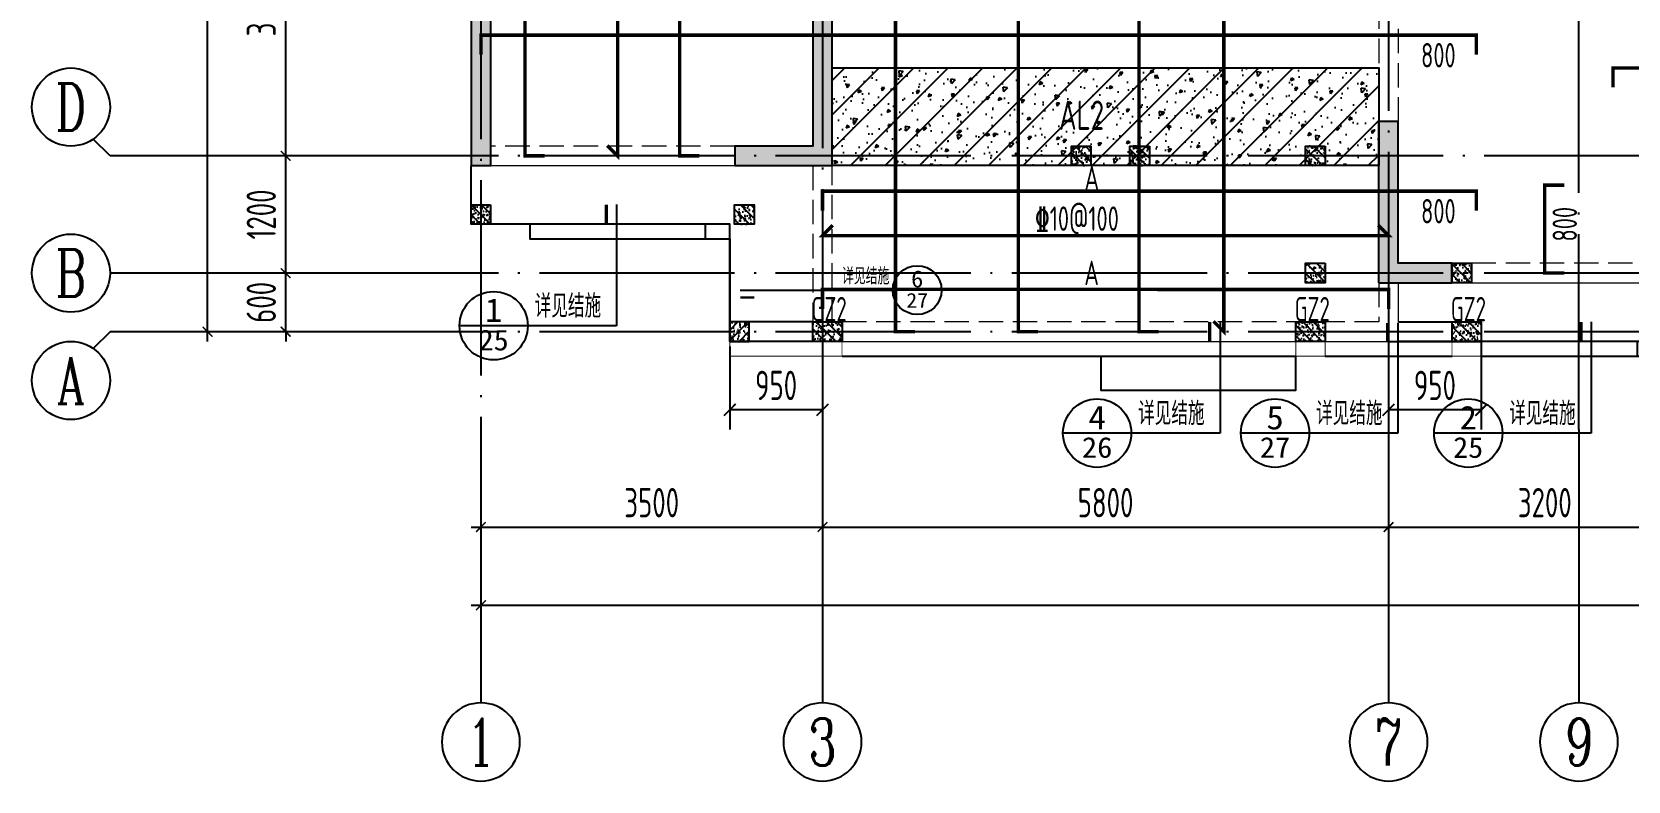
# Model space of a CAD drawing. Extents: x -668857 to 143095, y -247466 to 228182.
# Drawn here: x -218122 to -201769, y -82166 to -74497 of the extents above; entities that cross this region are included whole.
import ezdxf
from ezdxf.enums import TextEntityAlignment as Align

# ---------------------------------------------------------------- set-up
doc = ezdxf.new("R2010")
doc.units = 0
doc.header["$LTSCALE"] = 1000
doc.linetypes.add('DASH', pattern=[0.35, 0.25, -0.1])
doc.linetypes.add('DOTE', pattern=[2.42, 2, -0.2, 0.02, -0.2])
doc.layers.get('0').update_dxf_attribs({"linetype": 'CONTINUOUS'})
doc.layers.get('DEFPOINTS').update_dxf_attribs({"linetype": 'CONTINUOUS'})
for name, color, linetype in [('A-AXIS', 1, 'CONTINUOUS'), ('A-DOTE', 10, 'DOTE'), ('AXIS_NUM', 7, 'CONTINUOUS'), ('BEAM', 4, 'DASH'), ('BEAM_CON', 4, 'CONTINUOUS'), ('DIM_IDEN', 67, 'CONTINUOUS'), ('PUB_TEXT', 2, 'CONTINUOUS'), ('ROOF', 183, 'CONTINUOUS'), ('S-B板边线', 2, 'CONTINUOUS'), ('S-B板配筋', 6, 'CONTINUOUS'), ('S-B板配筋号', 7, 'CONTINUOUS'), ('S-L主梁线', 4, 'DASH'), ('S-Q墙填充', 252, 'CONTINUOUS'), ('S-Q墙实线', 6, 'CONTINUOUS'), ('S-Q墙标注', 3, 'CONTINUOUS'), ('S-Y一般标注', 3, 'CONTINUOUS'), ('S-构造柱', 212, 'CONTINUOUS'), ('S-构造柱编号', 130, 'CONTINUOUS'), ('TEXT', 2, 'CONTINUOUS'), ('水平筋标注', 7, 'CONTINUOUS'), ('看线', 251, 'CONTINUOUS')]:
    doc.layers.add(name, color=color, linetype=linetype)
doc.layers.add('配箍校核', color=34, linetype='CONTINUOUS', plot=False)
doc.styles.add('_TCH_AXIS', font='COMPLEX', dxfattribs={"bigfont": 'GBCBIG'})
doc.styles.add('_TCH_LABEL', font='simhei.ttf')
doc.styles.add('TSSD_Axis', font='complex.shx', dxfattribs={"width": 0.7, "bigfont": 'hztxt.shx'})
doc.styles.add('TSSD_DIMENSION', font='Tssdeng.shx', dxfattribs={"width": 0.7, "bigfont": 'tssdchn.shx'})
doc.styles.add('TSSD_REIN', font='tssdeng.shx', dxfattribs={"width": 0.7, "height": 300, "bigfont": 'tssdchn.shx'})
doc.styles.add('结构文字', font='zstxt.shx', dxfattribs={"width": 0.7, "bigfont": 'zshz.shx'})
doc.dimstyles.new('STRUCK', dxfattribs={"dimtxt": 400, "dimasz": 121, "dimexe": 200, "dimexo": 150, "dimgap": 115, "dimtad": 1, "dimdec": 0, "dimdsep": 46, "dimtxsty": '结构文字', "dimblk": 'ARCHTICK', "dimcen": 400, "dimclrd": 3, "dimclre": 3, "dimclrt": 7, "dimadec": 0, "dimazin": 0, "dimtfac": 1, "dimtdec": 0, "dimtix": 1, "dimtmove": 2, "dimatfit": 3, "dimldrblk": '_DIMX', "dimfxl": 0, "dimtolj": 1, "dimtzin": 0, "dimarcsym": 0})
doc.dimstyles.new('TSSD_100_100', dxfattribs={"dimtxt": 300, "dimasz": 100, "dimexe": 100, "dimexo": 250, "dimgap": 100, "dimtad": 1, "dimdec": 0, "dimzin": 0, "dimdsep": 46, "dimtxsty": 'TSSD_DIMENSION', "dimblk": 'ARCHTICK', "dimcen": 0, "dimdle": 100, "dimclrt": 7, "dimadec": 0, "dimazin": 0, "dimtfac": 1, "dimtdec": 0, "dimtix": 1, "dimtmove": 2, "dimatfit": 3, "dimldrblk": 'ARCHTICK', "dimfxl": 0, "dimtolj": 1, "dimtzin": 0, "dimarcsym": 0})

# ---------------------------------------------------------------- blocks, each defined once
blk = doc.blocks.new('ts_axno')
at = {"color": 0, "linetype": 'ByBlock', "lineweight": -2}
blk.add_circle((0, 0), 0.5, dxfattribs=at)
at = {"color": 0, "linetype": 'ByBlock', "lineweight": -2, "style": 'TSSD_Axis', "width": 0.7}
blk.add_attdef('A', text='', height=0.6, dxfattribs=at).set_placement((0, 0), align=Align.MIDDLE_CENTER)
blk = doc.blocks.new('_ArchTick')
at = {"color": 0, "linetype": 'ByBlock', "const_width": 0.15}
blk.add_lwpolyline([(-0.5, -0.5), (0.5, 0.5)], dxfattribs=at)
blk = doc.blocks.new('*D120')
at = {"layer": 'DEFPOINTS', "color": 0}
for p in [(2600, 5200), (3600, 5200), (3600, 4600)]:
    blk.add_point(p, dxfattribs=at)
at = {"layer": 'S-Y一般标注', "color": 0, "lineweight": -2}
for p, q in [((2600, 5200), (2600, 5300)), ((3350, 5200), (2500, 5200)), ((2600, 4600), (2600, 5200)), ((3350, 4600), (2500, 4600)), ((2600, 4600), (2600, 4500))]:
    blk.add_line(p, q, dxfattribs=at)
at = {"layer": 'S-Y一般标注', "color": 0, "lineweight": -2, "xscale": 100, "yscale": 100, "zscale": 100}
for p, rotation in [((2600, 5200), 270), ((2600, 4600), 90)]:
    blk.add_blockref('_ArchTick', p, dxfattribs=dict(at, rotation=rotation))
at = {"layer": 'S-Y一般标注', "color": 7, "insert": (2350, 4900), "char_height": 300, "attachment_point": 5, "rotation": 90, "style": 'TSSD_DIMENSION'}
blk.add_mtext('\\A1;600', dxfattribs=at)
blk = doc.blocks.new('*D126')
at = {"layer": 'DEFPOINTS', "color": 0}
for p in [(1800, 17150), (3600, 17150), (3600, 4600)]:
    blk.add_point(p, dxfattribs=at)
at = {"layer": 'S-Y一般标注', "color": 0, "lineweight": -2}
for p, q in [((1800, 4500), (1800, 17250)), ((3350, 17150), (1700, 17150)), ((3350, 4600), (1700, 4600))]:
    blk.add_line(p, q, dxfattribs=at)
at = {"layer": 'S-Y一般标注', "color": 0, "lineweight": -2, "xscale": 100, "yscale": 100, "zscale": 100}
for p, rotation in [((1800, 17150), 90), ((1800, 4600), 270)]:
    blk.add_blockref('_ArchTick', p, dxfattribs=dict(at, rotation=rotation))
at = {"layer": 'S-Y一般标注', "color": 7, "insert": (1550, 10875), "char_height": 300, "attachment_point": 5, "rotation": 90, "style": 'TSSD_DIMENSION'}
blk.add_mtext('\\A1;12550', dxfattribs=at)
blk = doc.blocks.new('*D128')
at = {"layer": 'DEFPOINTS', "color": 0}
for p in [(2600, 6400), (3600, 6400), (3600, 5200)]:
    blk.add_point(p, dxfattribs=at)
at = {"layer": 'S-Y一般标注', "color": 0, "lineweight": -2}
for p, q in [((3350, 6400), (2500, 6400)), ((2600, 5100), (2600, 6500)), ((3350, 5200), (2500, 5200))]:
    blk.add_line(p, q, dxfattribs=at)
at = {"layer": 'S-Y一般标注', "color": 0, "lineweight": -2, "xscale": 100, "yscale": 100, "zscale": 100}
for p, rotation in [((2600, 6400), 90), ((2600, 5200), 270)]:
    blk.add_blockref('_ArchTick', p, dxfattribs=dict(at, rotation=rotation))
at = {"layer": 'S-Y一般标注', "color": 7, "insert": (2350, 5800), "char_height": 300, "attachment_point": 5, "rotation": 90, "style": 'TSSD_DIMENSION'}
blk.add_mtext('\\A1;1200', dxfattribs=at)
blk = doc.blocks.new('*D129')
at = {"layer": 'DEFPOINTS', "color": 0}
for p in [(2600, 9400), (3600, 9400), (3600, 6400)]:
    blk.add_point(p, dxfattribs=at)
at = {"layer": 'S-Y一般标注', "color": 0, "lineweight": -2}
for p, q in [((2600, 6300), (2600, 9500)), ((3350, 9400), (2500, 9400)), ((3350, 6400), (2500, 6400))]:
    blk.add_line(p, q, dxfattribs=at)
at = {"layer": 'S-Y一般标注', "color": 0, "lineweight": -2, "xscale": 100, "yscale": 100, "zscale": 100}
for p, rotation in [((2600, 9400), 90), ((2600, 6400), 270)]:
    blk.add_blockref('_ArchTick', p, dxfattribs=dict(at, rotation=rotation))
at = {"layer": 'S-Y一般标注', "color": 7, "insert": (2350, 7900), "char_height": 300, "attachment_point": 5, "rotation": 90, "style": 'TSSD_DIMENSION'}
blk.add_mtext('\\A1;3000', dxfattribs=at)
blk = doc.blocks.new('*D134')
at = {"layer": 'DEFPOINTS', "color": 0}
for p in [(8100, 3600), (13900, 3600), (13900, 2600)]:
    blk.add_point(p, dxfattribs=at)
at = {"layer": 'S-Y一般标注', "color": 0, "lineweight": -2}
for p, q in [((8100, 3350), (8100, 2500)), ((13900, 3350), (13900, 2500)), ((8000, 2600), (14000, 2600))]:
    blk.add_line(p, q, dxfattribs=at)
at = {"layer": 'S-Y一般标注', "color": 0, "lineweight": -2, "xscale": 100, "yscale": 100, "zscale": 100, "rotation": 180}
blk.add_blockref('_ArchTick', (8100, 2600), dxfattribs=at)
at = {"layer": 'S-Y一般标注', "color": 0, "lineweight": -2, "xscale": 100, "yscale": 100, "zscale": 100}
blk.add_blockref('_ArchTick', (13900, 2600), dxfattribs=at)
at = {"layer": 'S-Y一般标注', "color": 7, "insert": (11000, 2850), "char_height": 300, "attachment_point": 5, "style": 'TSSD_DIMENSION'}
blk.add_mtext('\\A1;5800', dxfattribs=at)
blk = doc.blocks.new('*D142')
at = {"layer": 'DEFPOINTS', "color": 0}
for p in [(4600, 3600), (54600, 3600), (54600, 1800)]:
    blk.add_point(p, dxfattribs=at)
at = {"layer": 'S-Y一般标注', "color": 0, "lineweight": -2}
for p, q in [((4600, 3350), (4600, 1700)), ((54600, 3350), (54600, 1700)), ((4500, 1800), (54700, 1800))]:
    blk.add_line(p, q, dxfattribs=at)
at = {"layer": 'S-Y一般标注', "color": 0, "lineweight": -2, "xscale": 100, "yscale": 100, "zscale": 100, "rotation": 180}
blk.add_blockref('_ArchTick', (4600, 1800), dxfattribs=at)
at = {"layer": 'S-Y一般标注', "color": 0, "lineweight": -2, "xscale": 100, "yscale": 100, "zscale": 100}
blk.add_blockref('_ArchTick', (54600, 1800), dxfattribs=at)
at = {"layer": 'S-Y一般标注', "color": 7, "insert": (29600, 2050), "char_height": 300, "attachment_point": 5, "style": 'TSSD_DIMENSION'}
blk.add_mtext('\\A1;50000', dxfattribs=at)
blk = doc.blocks.new('*D143')
at = {"layer": 'DEFPOINTS', "color": 0}
for p in [(13900, 3600), (17100, 3600), (17100, 2600)]:
    blk.add_point(p, dxfattribs=at)
at = {"layer": 'S-Y一般标注', "color": 0, "lineweight": -2}
for p, q in [((13900, 3350), (13900, 2500)), ((17100, 3350), (17100, 2500)), ((13800, 2600), (17200, 2600))]:
    blk.add_line(p, q, dxfattribs=at)
at = {"layer": 'S-Y一般标注', "color": 0, "lineweight": -2, "xscale": 100, "yscale": 100, "zscale": 100, "rotation": 180}
blk.add_blockref('_ArchTick', (13900, 2600), dxfattribs=at)
at = {"layer": 'S-Y一般标注', "color": 0, "lineweight": -2, "xscale": 100, "yscale": 100, "zscale": 100}
blk.add_blockref('_ArchTick', (17100, 2600), dxfattribs=at)
at = {"layer": 'S-Y一般标注', "color": 7, "insert": (15500, 2850), "char_height": 300, "attachment_point": 5, "style": 'TSSD_DIMENSION'}
blk.add_mtext('\\A1;3200', dxfattribs=at)
blk = doc.blocks.new('*D144')
at = {"layer": 'DEFPOINTS', "color": 0}
for p in [(4600, 3600), (8100, 3600), (8100, 2600)]:
    blk.add_point(p, dxfattribs=at)
at = {"layer": 'S-Y一般标注', "color": 0, "lineweight": -2}
for p, q in [((4600, 3350), (4600, 2500)), ((8100, 3350), (8100, 2500)), ((4500, 2600), (8200, 2600))]:
    blk.add_line(p, q, dxfattribs=at)
at = {"layer": 'S-Y一般标注', "color": 0, "lineweight": -2, "xscale": 100, "yscale": 100, "zscale": 100, "rotation": 180}
blk.add_blockref('_ArchTick', (4600, 2600), dxfattribs=at)
at = {"layer": 'S-Y一般标注', "color": 0, "lineweight": -2, "xscale": 100, "yscale": 100, "zscale": 100}
blk.add_blockref('_ArchTick', (8100, 2600), dxfattribs=at)
at = {"layer": 'S-Y一般标注', "color": 7, "insert": (6350, 2850), "char_height": 300, "attachment_point": 5, "style": 'TSSD_DIMENSION'}
blk.add_mtext('\\A1;3500', dxfattribs=at)
blk = doc.blocks.new('20210729.04150611')
at = {"layer": 'S-B板边线'}
for points in [[(-28155, -31892), (-28155, -31893), (-29005, -31893), (-29005, -30693), (-31655, -30693), (-31655, -30093)], [(-15955, -31892), (-22155, -31892)]]:
    blk.add_lwpolyline(points, dxfattribs=at)
blk = doc.blocks.new('20210729.03504727')
at = {"color": 30, "const_width": 8}
for points in [[(2050, 500), (2050, 350), (3200, 350), (3200, 500)], [(7850, 500), (7850, 350), (8150, 350), (8150, 500)], [(9450, 500), (9450, 350), (9750, 350), (9750, 500)]]:
    blk.add_lwpolyline(points, dxfattribs=at)
at = {"layer": '看线', "color": 202, "ltscale": 0.5}
for points in [[(0, 1700), (0, 1550), (1800, 1550), (1800, 1700)], [(0, 1700), (0, 1550), (2050, 1550), (2050, 500)], [(9750, 500), (9750, 350), (11350, 350), (11350, 500)], [(3200, 350), (7850, 350)], [(5850, 350), (5850, 0), (7850, 0), (7850, 350)], [(8150, 350), (9450, 350)], [(9750, 350), (14250, 350)]]:
    blk.add_lwpolyline(points, dxfattribs=at)
blk = doc.blocks.new('20210807.15312446')
at = {"layer": 'S-Q墙填充'}
h = blk.add_hatch(color=252, dxfattribs=at)
h.dxf.hatch_style = 1
h.paths.add_polyline_path([(61116, 58640), (61116, 60290), (60916, 60290), (60916, 58640)])
h = blk.add_hatch(color=252, dxfattribs=at)
h.dxf.hatch_style = 1
h.paths.add_polyline_path([(64616, 60290), (64416, 60290), (64416, 58840), (63716, 58840), (63616, 58840), (63616, 58640), (63716, 58640), (64616, 58640)])
h = blk.add_hatch(color=252, dxfattribs=at)
h.dxf.hatch_style = 1
h.paths.add_polyline_path([(70213, 57440), (70963, 57440), (70963, 57640), (70413, 57640), (70413, 59090), (70213, 59090)])
at = {"layer": 'BEAM_CON'}
for p, q in [((63566, 57040), (63566, 56840)), ((64416, 57040), (63566, 57040)), ((70416, 57040), (71266, 57040)), ((71266, 56840), (71266, 57040)), ((64516, 56840), (63566, 56840)), ((70316, 56840), (71266, 56840))]:
    blk.add_line(p, q, dxfattribs=at)
at = {"layer": 'S-L主梁线', "linetype": 'DASH', "lineweight": 18}
for p, q in [((70216, 60640), (70216, 59090)), ((70416, 59090), (70416, 60640)), ((63616, 58840), (61116, 58840)), ((64416, 58640), (64416, 57040)), ((64616, 57040), (64616, 58640)), ((73516, 57640), (70963, 57640)), ((70216, 57440), (70216, 57040)), ((70216, 57040), (64616, 57040))]:
    blk.add_line(p, q, dxfattribs=at)
at = {"layer": 'S-L主梁线', "linetype": 'ByBlock', "lineweight": 18}
for p, q in [((61116, 58640), (63616, 58640)), ((70416, 57040), (70416, 57440)), ((70963, 57440), (73516, 57440)), ((64416, 56840), (70416, 56840))]:
    blk.add_line(p, q, dxfattribs=at)
at = {"layer": 'S-Q墙实线'}
for points in [[(61116, 58640), (61116, 60290), (60916, 60290), (60916, 58640)], [(70213, 57440), (70963, 57440), (70963, 57640), (70413, 57640), (70413, 59090), (70213, 59090)]]:
    blk.add_lwpolyline(points, close=True, dxfattribs=at)
blk.add_lwpolyline([(63716, 58840), (63616, 58840), (63616, 58640), (63716, 58640), (64616, 58640), (64616, 60290), (64416, 60290), (64416, 58840), (63716, 58840)], dxfattribs=at)
blk = doc.blocks.new('20210730.02141516')
at = {"layer": 'S-构造柱'}
h = blk.add_hatch(dxfattribs=at)
h.set_pattern_fill('ARMORED', color=256, scale=15, angle=-90, style=0)
h.set_pattern_definition([(320, (-154189.41, 3278673.45), (-9.4128202, -107.5890274), [11.25, -123.75]), (265, (-154189.41, 3278673.45), (112.82882, 20.8127), [9, -99]), (10.4514, (-154190.19, 3278664.49), (103.4159313, -86.7764073), [9.5610285, -105.1713168]), (316.1842, (-154159.41, 3278673.45), (-24.827852, -160.0861573), [16.875, -185.625]), (6.6356, (-154161.48, 3278660.11), (146.117681, -140.199406), [14.341543, -157.75695]), (261.1842, (-154159.41, 3278673.45), (146.11779, -140.199292), [13.5, -148.5]), (291, (-154166.91, 3278658.45), (-60.3928336, -89.5360578), [11.25, -123.75]), (236, (-154166.91, 3278658.45), (108.7725068, -36.4972998), [9, -99]), (341.4514, (-154171.94, 3278650.99), (48.3795745, -126.0333943), [9.5610285, -105.1713168]), (307.5, (-154189.41, 3278673.454), (49.93407807, -1.8239783), [0, -97.8, 0, -100.5, 0, -99.375]), (277.5, (-154189.41, 3278673.454), (59.1617568, -39.4604306), [0, -57.3, 0, -95.55, 0, -37.875]), (237.5, (-154189.41, 3278706.904), (-3.38323076, -80.07336543), [0, -37.5, 0, -117, 0, -155.25]), (227.5, (-154189.41, 3278721.904), (15.0157473, -87.4779254), [0, -48.75, 0, -77.7, 0, -110.25]), (315, (-154189.41, 3278673.454), (53.0330086, 53.0330086), [])])
h.paths.add_polyline_path([(200, 200), (200, 0), (0, 0), (0, 200)])
blk.add_lwpolyline([(200, 200), (200, 0), (0, 0), (0, 200)], close=True, dxfattribs=at)
blk = doc.blocks.new('20210809.18224761')
at = {"layer": 'S-构造柱'}
h = blk.add_hatch(dxfattribs=at)
h.set_pattern_fill('ARMORED', color=256, scale=15, angle=-90, style=0)
h.set_pattern_definition([(320, (-154189.41, 3278673.45), (-9.4128202, -107.5890274), [11.25, -123.75]), (265, (-154189.41, 3278673.45), (112.82882, 20.8127), [9, -99]), (10.4514, (-154190.19, 3278664.49), (103.4159313, -86.7764073), [9.5610285, -105.1713168]), (316.1842, (-154159.41, 3278673.45), (-24.827852, -160.0861573), [16.875, -185.625]), (6.6356, (-154161.48, 3278660.11), (146.117681, -140.199406), [14.341543, -157.75695]), (261.1842, (-154159.41, 3278673.45), (146.11779, -140.199292), [13.5, -148.5]), (291, (-154166.91, 3278658.45), (-60.3928336, -89.5360578), [11.25, -123.75]), (236, (-154166.91, 3278658.45), (108.7725068, -36.4972998), [9, -99]), (341.4514, (-154171.94, 3278650.99), (48.3795745, -126.0333943), [9.5610285, -105.1713168]), (307.5, (-154189.41, 3278673.454), (49.93407807, -1.8239783), [0, -97.8, 0, -100.5, 0, -99.375]), (277.5, (-154189.41, 3278673.454), (59.1617568, -39.4604306), [0, -57.3, 0, -95.55, 0, -37.875]), (237.5, (-154189.41, 3278706.904), (-3.38323076, -80.07336543), [0, -37.5, 0, -117, 0, -155.25]), (227.5, (-154189.41, 3278721.904), (15.0157473, -87.4779254), [0, -48.75, 0, -77.7, 0, -110.25]), (315, (-154189.41, 3278673.454), (53.0330086, 53.0330086), [])])
h.paths.add_polyline_path([(300, 200), (300, 0), (0, 0), (0, 200)])
blk.add_lwpolyline([(300, 200), (300, 0), (0, 0), (0, 200)], close=True, dxfattribs=at)
blk = doc.blocks.new('20210809.18235135')
at = {"layer": '配箍校核'}
blk.add_blockref('20210809.18224761', (12, 0), dxfattribs=at)
at = {"layer": 'S-构造柱编号', "color": 2, "linetype": 'ByBlock', "style": 'TSSD_REIN', "width": 0.65}
blk.add_text('GZ2', height=250, dxfattribs=at).set_placement((0, 206, 0))
blk = doc.blocks.new('20210809.18285270')
at = {"layer": 'ROOF'}
for p in [(6150, 1800), (6750, 1800), (8550, 1800), (10050, 600)]:
    blk.add_blockref('20210730.02141516', p, dxfattribs=at)
at = {"layer": 'ROOF', "rotation": 359.9999999538236}
for p in [(0, 1200), (2700, 1200), (8550, 600)]:
    blk.add_blockref('20210730.02141516', p, dxfattribs=at)
at = {"layer": 'ROOF', "xscale": -1, "rotation": 4.61764226855621e-08}
blk.add_blockref('20210730.02141516', (2850, 0), dxfattribs=at)
at = {"layer": '配箍校核'}
for p in [(3488, 0), (8438, 0), (10038, 0)]:
    blk.add_blockref('20210809.18235135', p, dxfattribs=at)
blk = doc.blocks.new('*D464')
at = {"layer": 'DEFPOINTS', "color": 0}
for p in [(-212209, -11759), (-211259, -11759), (-212209, -12559)]:
    blk.add_point(p, dxfattribs=at)
at = {"layer": 'S-Q墙标注', "color": 3, "lineweight": -2}
for p, q in [((-212209, -11909), (-212209, -12759)), ((-211259, -11909), (-211259, -12759)), ((-211259, -12559), (-212209, -12559))]:
    blk.add_line(p, q, dxfattribs=at)
at = {"layer": 'S-Q墙标注', "color": 3, "lineweight": -2, "xscale": 121, "yscale": 121, "zscale": 121, "rotation": 180}
blk.add_blockref('_ArchTick', (-212209, -12559), dxfattribs=at)
at = {"layer": 'S-Q墙标注', "color": 3, "lineweight": -2, "xscale": 121, "yscale": 121, "zscale": 121}
blk.add_blockref('_ArchTick', (-211259, -12559), dxfattribs=at)
at = {"layer": 'S-Q墙标注', "color": 7, "insert": (-211734, -12309), "char_height": 300, "attachment_point": 5, "style": 'TSSD_REIN'}
blk.add_mtext('\\A1;950', dxfattribs=at)
blk = doc.blocks.new('_DIMX')
blk.add_line((-150, 0), (150, 0))
at = {"const_width": 50}
blk.add_lwpolyline([(-70, -70), (70, 70)], dxfattribs=at)
blk = doc.blocks.new('*D465')
at = {"layer": 'DEFPOINTS', "color": 0}
for p in [(-205459, -11759), (-204509, -11759), (-205459, -12559)]:
    blk.add_point(p, dxfattribs=at)
at = {"layer": 'S-Q墙标注', "color": 3, "lineweight": -2}
for p, q in [((-205459, -11909), (-205459, -12759)), ((-204509, -11909), (-204509, -12759)), ((-204509, -12559), (-205459, -12559))]:
    blk.add_line(p, q, dxfattribs=at)
at = {"layer": 'S-Q墙标注', "color": 3, "lineweight": -2, "xscale": 121, "yscale": 121, "zscale": 121, "rotation": 180}
blk.add_blockref('_ArchTick', (-205459, -12559), dxfattribs=at)
at = {"layer": 'S-Q墙标注', "color": 3, "lineweight": -2, "xscale": 121, "yscale": 121, "zscale": 121}
blk.add_blockref('_ArchTick', (-204509, -12559), dxfattribs=at)
at = {"layer": 'S-Q墙标注', "color": 7, "insert": (-204984, -12309), "char_height": 300, "attachment_point": 5, "style": 'TSSD_REIN'}
blk.add_mtext('\\A1;950', dxfattribs=at)
blk = doc.blocks.new('20210810.07360379')
at = {"layer": 'DIM_IDEN'}
for p, q in [((1737, 3405), (1737, 2166)), ((3004, 2530), (3451, 2530)), ((3451, 2530), (4567, 2530)), ((5067, 2530), (4567, 2530)), ((828, 2166), (128, 2166)), ((1737, 2166), (828, 2166)), ((7920, 2205), (7920, 1066)), ((9743, 2195), (9743, 1066)), ((11722, 2205), (11722, 1066)), ((7011, 1066), (6311, 1066)), ((7920, 1066), (7011, 1066)), ((8834, 1066), (8134, 1066)), ((9743, 1066), (8834, 1066)), ((10813, 1066), (10113, 1066)), ((11722, 1066), (10813, 1066))]:
    blk.add_line(p, q, dxfattribs=at)
for points, const_width in [([(1632, 3405), (1632, 3205)], 35), ([(3004, 2455), (3147, 2455)], 25), ([(7815, 2205), (7815, 2005)], 35), ([(9638, 2195), (9638, 1995)], 35), ([(11617, 2205), (11617, 2005)], 35)]:
    blk.add_lwpolyline(points, dxfattribs=dict(at, const_width=const_width))
for centre, radius in [((4817, 2530), 250), ((478, 2166), 350), ((6661, 1066), 350), ((8484, 1066), 350), ((10463, 1066), 350)]:
    blk.add_circle(centre, radius, dxfattribs=at)
at = {"layer": 'PUB_TEXT', "style": '_TCH_AXIS'}
for height, p in [(168.8, (4046, 2589)), (236.3, (898, 2249)), (236.3, (7081, 1149)), (236.3, (8904, 1149)), (236.3, (10883, 1149))]:
    blk.add_text('详见结施', height=height, dxfattribs=at).set_placement(p)
at = {"layer": 'PUB_TEXT', "style": '_TCH_LABEL'}
for s, height, width, p, p2 in [('6', 173, 1.011364, (4755, 2558), (4880, 2558)), ('27', 151.1, 1.022989, (4706, 2350), (4929, 2350)), ('1', 241, 1.034884, (388, 2205), (568, 2205)), ('25', 212.7, 1.00565, (324, 1913), (632, 1913)), ('4', 241, 1.034884, (6571, 1105), (6751, 1105)), ('5', 241, 1.028902, (8395, 1105), (8573, 1105)), ('2', 241, 1.022989, (10374, 1105), (10552, 1105)), ('26', 211.6, 1.022989, (6505, 814), (6817, 814)), ('27', 211.6, 1.022989, (8328, 814), (8639, 814)), ('25', 212.7, 1.00565, (10309, 813), (10617, 813))]:
    blk.add_text(s, height=height, dxfattribs=dict(at, width=width)).set_placement(p, p2, align=Align.FIT)
blk = doc.blocks.new('20210726.16395156')
at = {"layer": 'A-AXIS'}
for p, q in [((800, 6400), (628.4, 6571.7)), ((3600, 6400), (800, 6400)), ((3600, 5200), (800, 5200)), ((800, 4600), (628.4, 4428.4)), ((3600, 4600), (800, 4600)), ((4600, 3600), (4600, 800)), ((8100, 3600), (8100, 800)), ((13900, 3600), (13900, 800)), ((15850, 3600), (15850, 800))]:
    blk.add_line(p, q, dxfattribs=at)
at = {"layer": 'A-DOTE'}
for p, q in [((4600, 18249.9), (4600, 3600)), ((13900.2, 13700), (13900, 3600)), ((15850, 3600), (15850, 11500)), ((8100, 10900), (8100, 3600)), ((55600, 6400), (3600, 6400)), ((55600, 5200), (3600, 5200)), ((55600, 4600), (3600, 4600))]:
    blk.add_line(p, q, dxfattribs=at)
at = {"layer": 'A-AXIS'}
ref = blk.add_blockref('ts_axno', (400, 6900), dxfattribs=dict(at, xscale=800, yscale=800, zscale=800, rotation=180))
ref.add_attrib('C', 'D', dxfattribs={"layer": 'AXIS_NUM', "height": 480, "style": 'TSSD_Axis', "width": 0.7}).set_placement((400, 6900), align=Align.MIDDLE_CENTER)
ref = blk.add_blockref('ts_axno', (400, 5200), dxfattribs=dict(at, xscale=800, yscale=800, zscale=800))
ref.add_attrib('A', 'B', dxfattribs={"layer": 'AXIS_NUM', "height": 480, "style": 'TSSD_Axis', "width": 0.7}).set_placement((400, 5200), align=Align.MIDDLE_CENTER)
ref = blk.add_blockref('ts_axno', (400, 4100), dxfattribs=dict(at, xscale=800, yscale=800, zscale=800))
ref.add_attrib('F', 'A', dxfattribs={"layer": 'AXIS_NUM', "height": 480, "style": 'TSSD_Axis', "width": 0.7}).set_placement((400, 4100), align=Align.MIDDLE_CENTER)
ref = blk.add_blockref('ts_axno', (4600, 400), dxfattribs=dict(at, xscale=-800, yscale=800, zscale=800, rotation=180))
ref.add_attrib('1', '1', dxfattribs={"layer": 'AXIS_NUM', "height": 480, "style": 'TSSD_Axis', "width": 0.7}).set_placement((4600, 400), align=Align.MIDDLE_CENTER)
ref = blk.add_blockref('ts_axno', (8100, 400), dxfattribs=dict(at, xscale=-800, yscale=800, zscale=800, rotation=180))
ref.add_attrib('2', '3', dxfattribs={"layer": 'AXIS_NUM', "height": 480, "style": 'TSSD_Axis', "width": 0.7}).set_placement((8100, 400), align=Align.MIDDLE_CENTER)
ref = blk.add_blockref('ts_axno', (13900, 400), dxfattribs=dict(at, xscale=-800, yscale=800, zscale=800, rotation=180))
ref.add_attrib('5', '7', dxfattribs={"layer": 'AXIS_NUM', "height": 480, "style": 'TSSD_Axis', "width": 0.7}).set_placement((13900, 400), align=Align.MIDDLE_CENTER)
ref = blk.add_blockref('ts_axno', (15850, 400), dxfattribs=dict(at, xscale=-800, yscale=800, zscale=800, rotation=180))
ref.add_attrib('5', '9', dxfattribs={"layer": 'AXIS_NUM', "height": 480, "style": 'TSSD_Axis', "width": 0.7}).set_placement((15850, 400), align=Align.MIDDLE_CENTER)
at = {"layer": 'S-Y一般标注'}
for base, p1, p2, picture, middle in [((1800, 17150), (3600, 4600), (3600, 17150), '*D126', (1550, 10875)), ((2600, 9400), (3600, 6400), (3600, 9400), '*D129', (2350, 7900)), ((2600, 6400), (3600, 5200), (3600, 6400), '*D128', (2350, 5800)), ((2600, 5200), (3600, 4600), (3600, 5200), '*D120', (2350, 4900))]:
    dim = blk.add_linear_dim(base=base, p1=p1, p2=p2, angle=90, dimstyle='TSSD_100_100', dxfattribs=at)
    dim.commit()
    dim.dimension.update_dxf_attribs({"geometry": picture, "text_midpoint": middle})
for base, p1, p2, picture, middle in [((54600, 1800), (4600, 3600), (54600, 3600), '*D142', (29600, 2050)), ((8100, 2600), (4600, 3600), (8100, 3600), '*D144', (6350, 2850)), ((13900, 2600), (8100, 3600), (13900, 3600), '*D134', (11000, 2850)), ((17100, 2600), (13900, 3600), (17100, 3600), '*D143', (15500, 2850))]:
    dim = blk.add_linear_dim(base=base, p1=p1, p2=p2, dimstyle='TSSD_100_100', dxfattribs=at)
    dim.commit()
    dim.dimension.update_dxf_attribs({"geometry": picture, "text_midpoint": middle})
blk = doc.blocks.new('20210810.19092027')
at = {"layer": 'S-Q墙标注'}
for base, p1, p2, picture, middle in [((87767.8, 54374), (88717.8, 55174), (87767.8, 55174), '*D464', (88242.8, 54624)), ((94517.8, 54374), (95467.8, 55174), (94517.8, 55174), '*D465', (94992.8, 54624))]:
    dim = blk.add_linear_dim(base=base, p1=p1, p2=p2, angle=180, dimstyle='STRUCK', override={"dimtxt": 300, "dimgap": 100, "dimtxsty": 'TSSD_REIN'}, dxfattribs=at)
    dim.commit()
    dim.dimension.update_dxf_attribs({"geometry": picture, "text_midpoint": middle, "insert": (299976.5, 66933)})

msp = doc.modelspace()

# ---------------------------------------------------------------- hatches: boundary and pattern name
at = {"layer": 'BEAM', "linetype": 'ByBlock'}
h = msp.add_hatch(dxfattribs=at)
h.set_pattern_fill('ARMORED', color=252, scale=50, angle=180, style=0)
h.set_pattern_definition([(230, (-427593.56, 1838555.47), (-358.63009, 31.376067), [37.5, -412.5]), (175, (-427593.56, 1838555.47), (69.37567, -376.09607), [30, -330]), (280.4514, (-427623.45, 1838558.1), (-289.25469, -344.71977), [31.870095, -350.571056]), (226.1842, (-427593.56, 1838455.47), (-533.62052, 82.75951), [56.25, -618.75]), (276.6356, (-427638.03, 1838462.37), (-467.33135, -487.05894), [47.80514, -525.8565]), (171.1842, (-427593.56, 1838455.5), (-467.33097, -487.0593), [45, -495]), (201, (-427643.56, 1838480.47), (-298.453526, 201.309445), [37.5, -412.5]), (146, (-427643.56, 1838480.47), (-121.657666, -362.57502), [30, -330]), (251.4514, (-427668.43, 1838497.25), (-420.111314, -161.26525), [31.870095, -350.571056]), (217.5, (-427593.56, 1838555.47), (-6.079928, -166.446927), [0, -326, 0, -335, 0, -331.25]), (187.5, (-427593.56, 1838555.47), (-131.534769, -197.205856), [0, -191, 0, -318.5, 0, -126.25]), (147.5, (-427482.06, 1838555.47), (-266.911218, 11.277436), [0, -125, 0, -390, 0, -517.5]), (137.5, (-427432.06, 1838555.47), (-291.593085, -50.05249), [0, -162.5, 0, -259, 0, -367.5]), (225, (-427593.56, 1838555.47), (176.776695, -176.776695), [])])
h.paths.add_polyline_path([(-204322.43, -75865.83), (-209922.43, -75865.83), (-209922.43, -74865.83), (-204322.43, -74865.83)])

# ---------------------------------------------------------------- linework, layer by layer
msp.add_lwpolyline([(-204322.43, -75865.83), (-209922.43, -75865.83), (-209922.43, -74865.83), (-204322.43, -74865.83)], close=True, dxfattribs=at)
at = {"layer": 'S-B板配筋', "lineweight": 35, "const_width": 35}
for points in [[(-206579.38, -77565.67), (-206779.38, -77565.67), (-206779.38, -67465.84), (-206579.38, -67465.84)], [(-212869.83, -75765.84), (-213069.83, -75765.84), (-213069.83, -68465.84), (-212869.83, -68465.84)], [(-211285.5, -75765.84), (-211485.5, -75765.84), (-211485.5, -70365.84), (-211285.5, -70365.84)], [(-209074.75, -77565.67), (-209274.75, -77565.67), (-209274.75, -70365.84), (-209074.75, -70365.84)], [(-207815.1, -77565.67), (-208015.1, -77565.67), (-208015.1, -70665.84), (-207815.1, -70665.84)], [(-212228.42, -75659.77), (-212122.36, -75765.84), (-212122.36, -71265.84), (-212228.42, -71371.9)], [(-206016.8, -77459.61), (-205910.73, -77565.67), (-205910.73, -71265.84), (-206016.8, -71371.9)], [(-203322.43, -74730.62), (-203322.43, -74530.62), (-213522.44, -74530.62), (-213522.44, -74730.62)], [(-201922.43, -75065.84), (-201922.43, -74865.84), (-200122.43, -74865.84), (-200122.43, -75065.84)], [(-203322.43, -76327.44), (-203322.43, -76127.44), (-210022.44, -76127.44), (-210022.44, -76327.44)], [(-202422.43, -76965.84), (-202622.43, -76965.84), (-202622.43, -76065.84), (-202422.43, -76065.84)], [(-209916.36, -76475.87), (-210022.43, -76581.93), (-204222.43, -76581.93), (-204328.49, -76475.87)], [(-210022.46, -77333.43), (-210022.46, -77133.43), (-204222.44, -77133.52), (-204222.44, -77333.52)]]:
    msp.add_lwpolyline(points, dxfattribs=at)

# ---------------------------------------------------------------- block references
msp.add_blockref('20210729.03504727', (-213022.46, -78165.84))
at = {"layer": 'A-DOTE'}
msp.add_blockref('20210726.16395156', (-218122.44, -82165.88), dxfattribs=at)
at = {"layer": 'PUB_TEXT'}
msp.add_blockref('20210810.07360379', (-213869.52, -79670.46), dxfattribs=at)
at = {"layer": 'S-B板边线'}
msp.add_blockref('20210729.04150611', (-181967.09, -45773.3), dxfattribs=at)
at = {"layer": 'S-Q墙填充'}
msp.add_blockref('20210807.15312446', (-274538.08, -134505.38), dxfattribs=at)
at = {"layer": '水平筋标注'}
msp.add_blockref('20210810.19092027', (-298740.27, -132739.83), dxfattribs=at)
at = {"layer": '配箍校核'}
msp.add_blockref('20210809.18285270', (-213622.46, -77666), dxfattribs=at)

# ---------------------------------------------------------------- texts
at = {"layer": 'S-B板配筋号', "style": 'TSSD_REIN', "width": 0.7}
for p in [(-203712.57, -74610.62), (-203712.57, -76207.44)]:
    msp.add_text('800', height=250, dxfattribs=at).set_placement(p, align=Align.TOP_CENTER)
at = {"layer": 'S-B板配筋号', "color": 1, "style": 'TSSD_REIN', "width": 0.7}
for s, p in [('A', (-207338.47, -76116.34)), ('%%13210@100', (-207844.53, -76533.59))]:
    msp.add_text(s, height=250, dxfattribs=at).set_placement(p)
at = {"layer": 'S-B板配筋号', "style": 'TSSD_REIN', "width": 0.7}
msp.add_text('800', height=250, rotation=449.999992, dxfattribs=at).set_placement((-202542.43, -76465.84), align=Align.TOP_CENTER)
msp.add_text('A', height=250, dxfattribs=at).set_placement((-207340.6, -77089.44))
at = {"layer": 'TEXT', "color": 1, "style": 'TSSD_REIN', "width": 0.7}
msp.add_text('AL2', height=300, dxfattribs=at).set_placement((-207137.71, -75499.71, 0), align=Align.RIGHT)

doc.saveas('drawing.dxf')
